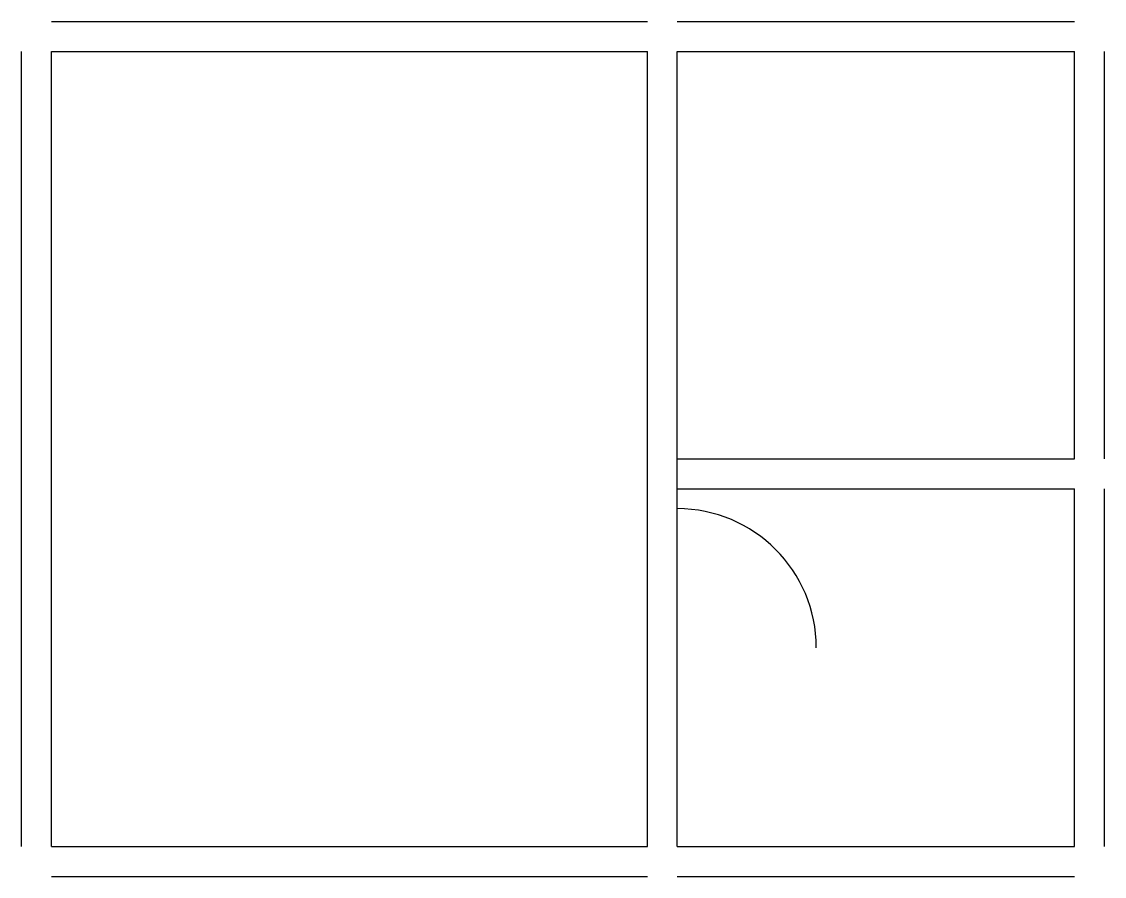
# Model space of a CAD drawing. Header units: metres. Extents: x -15 to 530, y -15 to 415.
import ezdxf

# ---------------------------------------------------------------- set-up
doc = ezdxf.new("R2010")
doc.units = ezdxf.units.M
doc.layers.add('WALL', color=2, linetype='Continuous')

msp = doc.modelspace()

# ---------------------------------------------------------------- linework, layer by layer
msp.add_arc((315, 100), 70, 0, 90)
at = {"layer": 'WALL'}
for p, q in [((0, 415), (300, 415)), ((315, 415), (515, 415)), ((-15, 0), (-15, 400)), ((0, 400), (300, 400)), ((0, 0), (0, 400)), ((300, 0), (300, 400)), ((300, 195), (300, 400)), ((315, 0), (315, 400)), ((315, 400), (515, 400)), ((315, 195), (315, 400)), ((515, 195), (515, 400)), ((530, 195), (530, 400)), ((315, 195), (515, 195)), ((315, 195), (515, 195)), ((300, 170), (300, 180)), ((315, 180), (515, 180)), ((315, 170), (315, 180)), ((315, 180), (515, 180)), ((515, 0), (515, 180)), ((530, 0), (530, 180)), ((300, 0), (300, 100)), ((315, 0), (315, 100)), ((0, 0), (300, 0)), ((315, 0), (515, 0)), ((0, -15), (300, -15)), ((315, -15), (515, -15))]:
    msp.add_line(p, q, dxfattribs=at)

doc.saveas('drawing.dxf')
